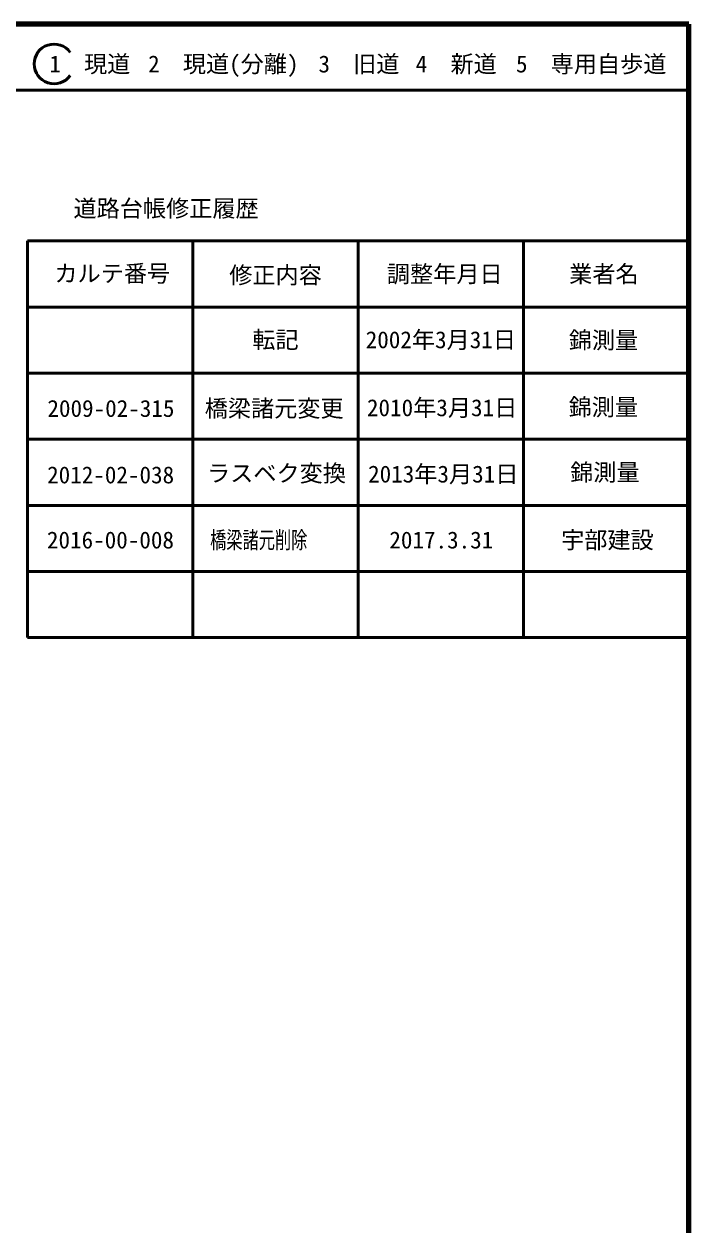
# Model space of a CAD drawing. Units: millimetres, scale not verified. Extents: x 66169 to 706169, y 819 to 360819.
# Drawn here: x 605669 to 706169, y 179176 to 360819 of the extents above; entities that cross this region are included whole.
import ezdxf
from ezdxf.enums import TextEntityAlignment as Align

# ---------------------------------------------------------------- set-up
doc = ezdxf.new("R2010")
doc.units = ezdxf.units.MM
doc.header["$LTSCALE"] = 1000
for name, color, linetype, lineweight in [('M-TTL', 2, 'Continuous', 140), ('M-TTL-FRAM', 2, 'Continuous', 50), ('M-TTL-LINE', 7, 'Continuous', 50)]:
    doc.layers.add(name, color=color, linetype=linetype, lineweight=lineweight)
doc.layers.add('M-TTL-TXT', color=7, linetype='Continuous')
doc.styles.add('ＭＳ ゴシック', font='')
doc.styles.get('ＭＳ ゴシック').set_extended_font_data('MS Gothic')

msp = doc.modelspace()

# ---------------------------------------------------------------- linework, layer by layer
at = {"layer": 'M-TTL'}
for p, q in [((706169, 360819), (66169, 360819)), ((706169, 819), (706169, 360819))]:
    msp.add_line(p, q, dxfattribs=at)
at = {"layer": 'M-TTL-FRAM'}
for p, q in [((606169, 328016), (606169, 268016)), ((606169, 328016), (706169, 328016)), ((606169, 268016), (706169, 268016))]:
    msp.add_line(p, q, dxfattribs=at)
at = {"layer": 'M-TTL-LINE'}
for p, q in [((66169, 350819), (706169, 350819)), ((631169, 328016), (631169, 268016)), ((656169, 328016), (656169, 268016)), ((681169, 328016), (681169, 268016)), ((606169, 318016), (706169, 318016)), ((606169, 308016), (706169, 308016)), ((606169, 298016), (706169, 298016)), ((606169, 288016), (706169, 288016)), ((606169, 278016), (706169, 278016))]:
    msp.add_line(p, q, dxfattribs=at)
msp.add_arc((610200, 354777), 3000, 35.68533, 324.31467, dxfattribs=at)

# ---------------------------------------------------------------- texts
at = {"layer": 'M-TTL-TXT', "style": 'ＭＳ ゴシック'}
for s, p in [('1\u3000現道', (615617, 354777)), ('2\u3000現道(分離)', (635788, 354777)), ('3\u3000旧道', (656290, 354777)), ('4\u3000新道', (670993, 354777)), ('5\u3000専用自歩道', (691397, 354777)), ('道路台帳修正履歴', (627137, 332933)), ('カルテ番号', (619008, 323097)), ('修正内容', (643678, 322842)), ('調整年月日', (669258, 323016)), ('業者名', (693303, 323016)), ('転記', (643669, 313065)), ('2002年3月31日', (668669, 313065)), ('錦測量', (693246, 313008)), ('2009-02-315', (618804, 302681)), ('橋梁諸元変更', (643475, 302681)), ('2010年3月31日', (668857, 302783)), ('錦測量', (693223, 302884)), ('ラスベク変換', (643829, 292883)), ('2013年3月31日', (669031, 292754)), ('錦測量', (693462, 293011)), ('2012-02-038', (618756, 292626))]:
    msp.add_text(s, height=2566, dxfattribs=at).set_placement(p, align=Align.MIDDLE_CENTER)
for s, p in [('2016-00-008', (609131, 280728)), ('2017.3.31', (660881, 280728))]:
    msp.add_text(s, height=2566, dxfattribs=at).set_placement(p, align=Align.BOTTOM_LEFT)
at = {"layer": 'M-TTL-TXT', "style": 'ＭＳ ゴシック', "width": 0.7}
msp.add_text('橋梁諸元削除', height=2566, dxfattribs=at).set_placement((633794, 280728), align=Align.BOTTOM_LEFT)
at = {"layer": 'M-TTL-TXT', "style": 'ＭＳ ゴシック'}
msp.add_text('宇部建設', height=2566, dxfattribs=at).set_placement((693844, 280728), align=Align.BOTTOM_CENTER)

doc.saveas('drawing.dxf')
